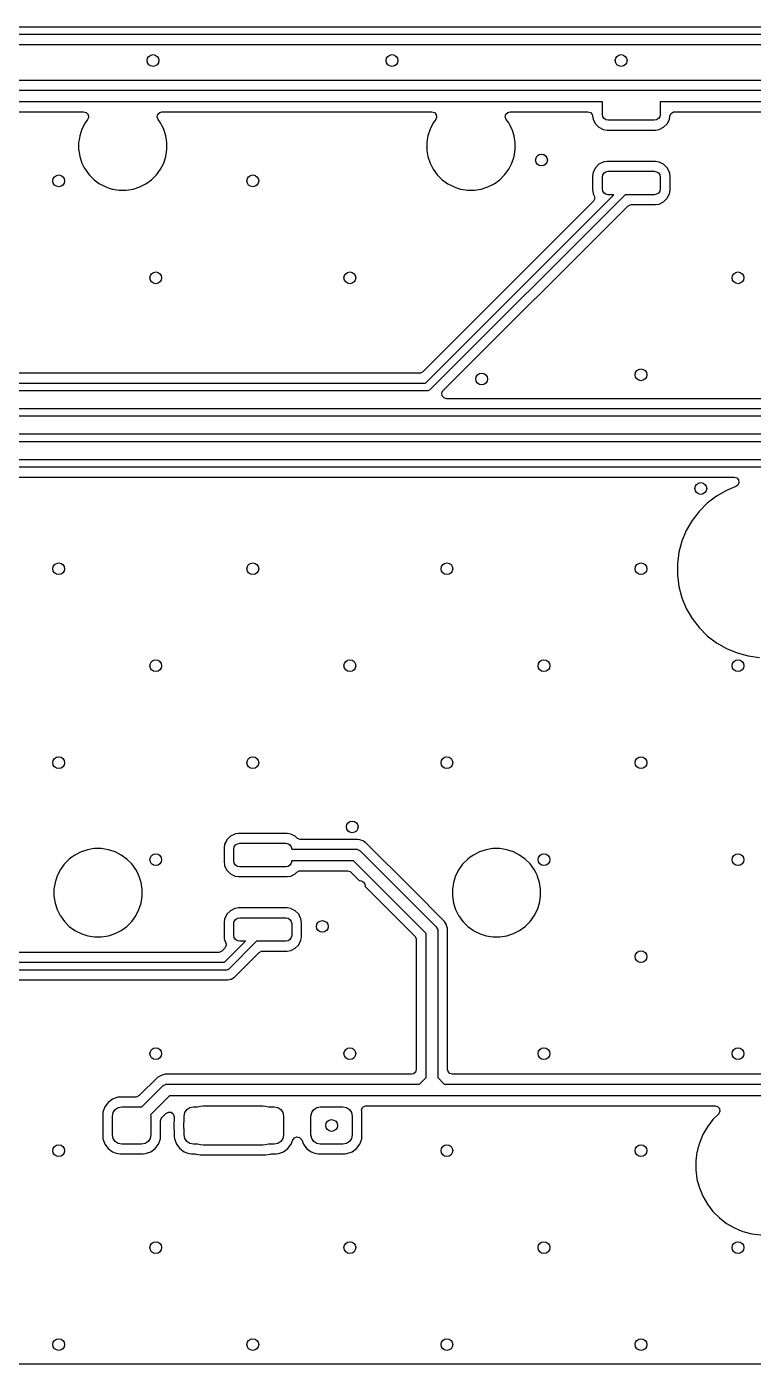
# Model space of a CAD drawing. Extents: x 117 to 217, y -143 to -43.
# Drawn here: x 146.39 to 164.91, y -143 to -108.87 of the extents above; entities that cross this region are included whole.
import ezdxf

# ---------------------------------------------------------------- set-up
doc = ezdxf.new("R2010")
doc.units = 0
doc.layers.add('BLACK', color=7, linetype='CONTINUOUS')

msp = doc.modelspace()

# ---------------------------------------------------------------- linework, layer by layer
at = {"layer": 'BLACK', "linetype": 'CONTINUOUS'}
for p, q in [((141.732, -108.866), (183.346578, -108.866)), ((183.388, -109.066), (141.773422, -109.066)), ((141.928544, -109.3165), (183.434142, -109.3165)), ((180.587227, -110.2355), (143.123227, -110.2355)), ((143.0705, -110.486), (180.5345, -110.486)), ((161.06858, -110.786), (143.48642, -110.786)), ((161.065, -110.804), (161.06858, -110.786)), ((161.065, -111.104), (161.065, -110.804)), ((180.11858, -110.786), (162.53642, -110.786)), ((162.53642, -110.786), (162.54, -110.804)), ((162.54, -110.804), (162.54, -111.104)), ((143.86209, -111.0365), (147.83608, -111.0365)), ((147.83608, -111.0365), (147.903119, -111.056185)), ((147.936398, -111.233386), (147.871936, -111.322109)), ((147.903119, -111.056185), (147.948874, -111.108989)), ((147.958818, -111.178147), (147.936398, -111.233386)), ((147.948874, -111.108989), (147.958818, -111.178147)), ((149.709222, -111.167579), (149.725047, -111.099525)), ((149.732701, -111.233385), (149.709222, -111.167579)), ((149.725047, -111.099525), (149.775153, -111.05083)), ((149.797164, -111.32211), (149.732701, -111.233385)), ((149.775153, -111.05083), (149.83302, -111.0365)), ((149.83302, -111.0365), (156.71608, -111.0365)), ((156.71608, -111.0365), (156.783119, -111.056185)), ((156.816398, -111.233386), (156.751936, -111.322109)), ((156.783119, -111.056185), (156.828874, -111.108989)), ((156.838818, -111.178147), (156.816398, -111.233386)), ((156.828874, -111.108989), (156.838818, -111.178147)), ((158.589222, -111.167579), (158.605047, -111.099525)), ((158.612701, -111.233385), (158.589222, -111.167579)), ((158.605047, -111.099525), (158.655153, -111.05083)), ((158.677164, -111.32211), (158.612701, -111.233385)), ((158.655153, -111.05083), (158.71302, -111.0365)), ((158.71302, -111.0365), (160.692912, -111.0365)), ((160.692912, -111.0365), (160.759951, -111.056185)), ((160.759951, -111.056185), (160.805706, -111.108989)), ((160.805706, -111.108989), (160.815385, -111.141101)), ((160.815385, -111.141101), (160.829354, -111.229304)), ((160.829354, -111.229304), (160.88695, -111.342342)), ((161.076418, -111.161403), (161.065, -111.104)), ((161.108934, -111.210066), (161.076418, -111.161403)), ((161.157597, -111.242582), (161.108934, -111.210066)), ((161.215, -111.254), (161.157597, -111.242582)), ((162.39, -111.254), (161.215, -111.254)), ((162.447403, -111.242582), (162.39, -111.254)), ((162.496066, -111.210066), (162.447403, -111.242582)), ((162.528582, -111.161403), (162.496066, -111.210066)), ((162.54, -111.104), (162.528582, -111.161403)), ((162.71805, -111.342342), (162.775646, -111.229304)), ((162.775646, -111.229302), (162.775647, -111.229301)), ((162.775646, -111.229304), (162.775646, -111.229302)), ((162.775647, -111.2293), (162.789617, -111.141102)), ((162.775647, -111.229301), (162.775647, -111.2293)), ((162.789617, -111.141102), (162.819547, -111.077967)), ((162.819547, -111.077967), (162.878858, -111.041036)), ((162.878858, -111.041036), (162.91209, -111.0365)), ((162.91209, -111.0365), (166.87608, -111.0365)), ((147.791506, -111.47996), (147.736764, -111.648443)), ((147.791507, -111.479957), (147.791506, -111.47996)), ((147.871936, -111.322109), (147.791507, -111.479957)), ((149.830374, -111.387288), (149.797164, -111.32211)), ((149.877592, -111.479957), (149.830374, -111.387288)), ((149.877593, -111.47996), (149.877592, -111.479957)), ((149.881265, -111.491261), (149.877593, -111.47996)), ((149.932336, -111.648445), (149.881265, -111.491261)), ((156.671506, -111.47996), (156.616764, -111.648443)), ((156.671507, -111.479957), (156.671506, -111.47996)), ((156.751936, -111.322109), (156.671507, -111.479957)), ((158.710374, -111.387288), (158.677164, -111.32211)), ((158.757592, -111.479957), (158.710374, -111.387288)), ((158.757593, -111.47996), (158.757592, -111.479957)), ((158.761265, -111.491261), (158.757593, -111.47996)), ((158.812336, -111.648445), (158.761265, -111.491261)), ((160.88695, -111.342342), (160.886952, -111.342344)), ((160.886952, -111.342344), (160.886954, -111.342347)), ((160.886954, -111.342347), (160.976652, -111.432045)), ((160.976652, -111.432045), (160.976654, -111.432046)), ((160.976654, -111.432046), (160.976658, -111.43205)), ((160.976658, -111.43205), (161.089694, -111.489645)), ((161.089694, -111.489645), (161.089698, -111.489647)), ((161.089698, -111.489647), (161.183475, -111.504499)), ((161.183475, -111.504499), (161.183481, -111.5045)), ((161.183481, -111.5045), (162.421518, -111.504499)), ((162.421518, -111.504499), (162.515304, -111.489646)), ((162.515304, -111.489646), (162.628342, -111.43205)), ((162.628342, -111.43205), (162.71805, -111.342342)), ((147.720744, -111.749587), (147.70905, -111.823421)), ((147.70905, -111.823421), (147.70905, -112.000579)), ((147.736764, -111.648443), (147.720744, -111.749587)), ((149.96005, -111.823421), (149.932336, -111.648445)), ((149.96005, -112.000579), (149.96005, -111.823421)), ((156.600744, -111.749587), (156.58905, -111.823421)), ((156.58905, -111.823421), (156.58905, -112.000579)), ((156.616764, -111.648443), (156.600744, -111.749587)), ((158.84005, -111.823421), (158.812336, -111.648445)), ((158.84005, -112.000579), (158.84005, -111.823421)), ((147.70905, -112.000579), (147.712687, -112.023544)), ((147.712687, -112.023544), (147.736764, -112.175556)), ((147.736764, -112.175556), (147.791506, -112.344039)), ((149.877592, -112.344042), (149.932336, -112.175555)), ((149.932336, -112.175555), (149.96005, -112.000579)), ((156.58905, -112.000579), (156.592687, -112.023544)), ((156.592687, -112.023544), (156.616764, -112.175556)), ((156.616764, -112.175556), (156.671506, -112.344039)), ((158.757592, -112.344042), (158.812336, -112.175555)), ((158.812336, -112.175555), (158.84005, -112.000579)), ((147.791506, -112.344039), (147.791507, -112.344042)), ((147.791507, -112.344042), (147.853474, -112.465657)), ((147.853474, -112.465657), (147.871936, -112.50189)), ((147.871936, -112.50189), (147.976067, -112.645214)), ((149.693033, -112.645214), (149.797164, -112.50189)), ((149.797164, -112.50189), (149.877592, -112.344042)), ((156.671506, -112.344039), (156.671507, -112.344042)), ((156.671507, -112.344042), (156.733474, -112.465657)), ((156.733474, -112.465657), (156.751936, -112.50189)), ((156.751936, -112.50189), (156.856067, -112.645214)), ((158.573033, -112.645214), (158.677164, -112.50189)), ((158.677164, -112.50189), (158.757592, -112.344042)), ((160.829352, -112.578698), (160.8145, -112.672475)), ((160.886951, -112.465657), (160.829352, -112.578698)), ((160.886954, -112.465652), (160.886951, -112.465657)), ((160.976652, -112.375954), (160.886954, -112.465652)), ((160.976657, -112.375951), (160.976652, -112.375954)), ((160.976658, -112.37595), (160.976657, -112.375951)), ((161.089696, -112.318354), (160.976658, -112.37595)), ((161.076418, -112.646597), (161.108934, -112.597934)), ((161.102519, -112.316323), (161.089696, -112.318354)), ((161.183482, -112.3035), (161.102519, -112.316323)), ((161.108934, -112.597934), (161.157597, -112.565418)), ((161.157597, -112.565418), (161.215, -112.554)), ((162.421524, -112.3035), (161.183482, -112.3035)), ((161.215, -112.554), (162.39, -112.554)), ((162.39, -112.554), (162.447403, -112.565418)), ((162.515301, -112.318352), (162.421524, -112.3035)), ((162.447403, -112.565418), (162.496066, -112.597934)), ((162.496066, -112.597934), (162.528582, -112.646597)), ((162.551517, -112.336805), (162.515301, -112.318352)), ((162.628342, -112.37595), (162.551517, -112.336805)), ((162.628344, -112.375952), (162.628342, -112.37595)), ((162.628347, -112.375954), (162.628344, -112.375952)), ((162.718045, -112.465652), (162.628347, -112.375954)), ((162.718046, -112.465654), (162.718045, -112.465652)), ((162.71805, -112.465658), (162.718046, -112.465654)), ((162.775646, -112.578696), (162.71805, -112.465658)), ((162.790499, -112.672482), (162.775646, -112.578696)), ((147.976067, -112.645214), (148.101336, -112.770483)), ((148.101336, -112.770483), (148.24466, -112.874614)), ((148.24466, -112.874614), (148.28507, -112.895204)), ((148.28507, -112.895204), (148.402507, -112.955042)), ((148.402507, -112.955042), (148.40251, -112.955043)), ((148.40251, -112.955043), (148.486751, -112.982414)), ((149.098105, -113.009786), (149.266592, -112.955042)), ((149.266592, -112.955042), (149.42444, -112.874614)), ((149.42444, -112.874614), (149.567764, -112.770483)), ((149.567764, -112.770483), (149.693033, -112.645214)), ((156.856067, -112.645214), (156.981336, -112.770483)), ((156.981336, -112.770483), (157.12466, -112.874614)), ((157.12466, -112.874614), (157.16507, -112.895204)), ((157.16507, -112.895204), (157.282507, -112.955042)), ((157.282507, -112.955042), (157.28251, -112.955043)), ((157.28251, -112.955043), (157.366751, -112.982414)), ((157.978105, -113.009786), (158.146592, -112.955042)), ((158.146592, -112.955042), (158.30444, -112.874614)), ((158.30444, -112.874614), (158.447764, -112.770483)), ((158.447764, -112.770483), (158.573033, -112.645214)), ((160.8145, -112.672475), (160.8145, -113.035517)), ((161.065, -112.704), (161.076418, -112.646597)), ((161.065, -113.004), (161.065, -112.704)), ((162.528582, -112.646597), (162.54, -112.704)), ((162.54, -112.704), (162.54, -113.004)), ((162.7905, -113.035519), (162.790499, -112.672482)), ((148.486751, -112.982414), (148.570995, -113.009786)), ((148.570995, -113.009786), (148.745971, -113.0375)), ((148.745971, -113.0375), (148.745972, -113.0375)), ((148.745972, -113.0375), (148.923128, -113.0375)), ((148.923128, -113.0375), (148.923129, -113.0375)), ((148.923129, -113.0375), (149.098105, -113.009786)), ((156.557078, -117.958), (161.361079, -113.154)), ((161.643921, -113.154), (156.669211, -118.128711)), ((157.366751, -112.982414), (157.450995, -113.009786)), ((157.450995, -113.009786), (157.625971, -113.0375)), ((157.625971, -113.0375), (157.625972, -113.0375)), ((157.625972, -113.0375), (157.803128, -113.0375)), ((157.803128, -113.0375), (157.803129, -113.0375)), ((157.803129, -113.0375), (157.978105, -113.009786)), ((160.8145, -113.035517), (160.817932, -113.057185)), ((160.817932, -113.057185), (160.829354, -113.129304)), ((160.829354, -113.129304), (160.856691, -113.182956)), ((160.843311, -113.316364), (160.833887, -113.32693)), ((160.869587, -113.251623), (160.843311, -113.316364)), ((160.856691, -113.182956), (160.869587, -113.251623)), ((161.076418, -113.061403), (161.065, -113.004)), ((161.108934, -113.110066), (161.076418, -113.061403)), ((161.157597, -113.142582), (161.108934, -113.110066)), ((161.215, -113.154), (161.157597, -113.142582)), ((161.361079, -113.154), (161.215, -113.154)), ((162.39, -113.154), (161.643921, -113.154)), ((162.447403, -113.142582), (162.39, -113.154)), ((162.496066, -113.110066), (162.447403, -113.142582)), ((162.528582, -113.061403), (162.496066, -113.110066)), ((162.54, -113.004), (162.528582, -113.061403)), ((162.628342, -113.33205), (162.71805, -113.242342)), ((162.71805, -113.242342), (162.775646, -113.129304)), ((162.775646, -113.129302), (162.775647, -113.129301)), ((162.775646, -113.129304), (162.775646, -113.129302)), ((162.775647, -113.129301), (162.790499, -113.035524)), ((162.790499, -113.035524), (162.7905, -113.035519)), ((160.833887, -113.32693), (156.489637, -117.671181)), ((157.006363, -118.145819), (161.711362, -113.440818)), ((161.711362, -113.440818), (161.772685, -113.407333)), ((161.772685, -113.407333), (161.799043, -113.404499)), ((161.799043, -113.404499), (162.421517, -113.404499)), ((162.421517, -113.404499), (162.421518, -113.404499)), ((162.421518, -113.404499), (162.515304, -113.389646)), ((162.515304, -113.389646), (162.628342, -113.33205)), ((156.401956, -117.7075), (138.694044, -117.7075)), ((156.428314, -117.704666), (156.401956, -117.7075)), ((156.489637, -117.671181), (156.428314, -117.704666)), ((131.648, -117.958), (156.557078, -117.958)), ((156.5985, -118.158), (131.648, -118.158)), ((156.618009, -118.156079), (156.5985, -118.158)), ((156.654057, -118.141147), (156.618009, -118.156079)), ((156.669211, -118.128711), (156.654057, -118.141147)), ((156.971306, -118.215853), (157.000331, -118.152297)), ((156.98125, -118.285011), (156.971306, -118.215853)), ((157.027005, -118.337815), (156.98125, -118.285011)), ((157.000331, -118.152297), (157.006363, -118.145819)), ((157.094044, -118.3575), (157.027005, -118.337815)), ((174.801956, -118.3575), (157.094044, -118.3575)), ((131.648, -118.608), (174.957078, -118.608)), ((174.9985, -118.808), (131.648, -118.808)), ((131.648, -119.258), (197.0085, -119.258)), ((196.967078, -119.458), (131.648, -119.458)), ((131.648, -119.908), (170.046, -119.908)), ((170.004578, -120.108), (131.648, -120.108)), ((142.143282, -120.3585), (164.425718, -120.3585)), ((164.425718, -120.3585), (164.492757, -120.378185)), ((164.492757, -120.378185), (164.538512, -120.430989)), ((164.538512, -120.430989), (164.548456, -120.500147)), ((164.227689, -120.698742), (163.97291, -120.84584)), ((164.227705, -120.698734), (164.227689, -120.698742)), ((164.47317, -120.597061), (164.227705, -120.698734)), ((164.519431, -120.563703), (164.47317, -120.597061)), ((164.548456, -120.500147), (164.519431, -120.563703)), ((163.739483, -121.024954), (163.531454, -121.232983)), ((163.73949, -121.024948), (163.739483, -121.024954)), ((163.972894, -120.845851), (163.73949, -121.024948)), ((163.97291, -120.84584), (163.972894, -120.845851)), ((163.35234, -121.46641), (163.205242, -121.721189)), ((163.352351, -121.466394), (163.35234, -121.46641)), ((163.531448, -121.23299), (163.352351, -121.466394)), ((163.531454, -121.232983), (163.531448, -121.23299)), ((163.205234, -121.721205), (163.092652, -121.993005)), ((163.205242, -121.721189), (163.205234, -121.721205)), ((163.092652, -121.993005), (163.016501, -122.277203)), ((163.016501, -122.277203), (162.978101, -122.568883)), ((162.978101, -122.568883), (162.9781, -122.5689)), ((162.9781, -122.5689), (162.9781, -122.863099)), ((162.9781, -122.863099), (162.978101, -122.863116)), ((162.978101, -122.863116), (163.016501, -123.154796)), ((163.016501, -123.154796), (163.092652, -123.438994)), ((163.092652, -123.438994), (163.205234, -123.710794)), ((163.205234, -123.710794), (163.205242, -123.71081)), ((163.205242, -123.71081), (163.35234, -123.965589)), ((163.35234, -123.965589), (163.352351, -123.965605)), ((163.352351, -123.965605), (163.531448, -124.199009)), ((163.531448, -124.199009), (163.531454, -124.199016)), ((163.531454, -124.199016), (163.739483, -124.407045)), ((163.739483, -124.407045), (163.739489, -124.40705)), ((163.739489, -124.40705), (163.972903, -124.586155)), ((163.972903, -124.586155), (163.97291, -124.586159)), ((163.97291, -124.586159), (164.227689, -124.733257)), ((164.227689, -124.733257), (164.227705, -124.733265)), ((164.227705, -124.733265), (164.499505, -124.845847)), ((164.499505, -124.845847), (164.499507, -124.845847)), ((164.499507, -124.845847), (164.499513, -124.84585)), ((164.499513, -124.84585), (164.7837, -124.921998)), ((164.7837, -124.921998), (165.075394, -124.9604)), ((151.476937, -129.639235), (151.431352, -129.728698)), ((151.48895, -129.615658), (151.476937, -129.639235)), ((151.488951, -129.615657), (151.48895, -129.615658)), ((151.488954, -129.615652), (151.488951, -129.615657)), ((151.578652, -129.525954), (151.488954, -129.615652)), ((151.578657, -129.525951), (151.578652, -129.525954)), ((151.578658, -129.52595), (151.578657, -129.525951)), ((151.691696, -129.468354), (151.578658, -129.52595)), ((151.704519, -129.466323), (151.691696, -129.468354)), ((151.785482, -129.4535), (151.704519, -129.466323)), ((151.759597, -129.715418), (151.817, -129.704)), ((153.023524, -129.4535), (151.785482, -129.4535)), ((151.817, -129.704), (152.992, -129.704)), ((152.992, -129.704), (153.049403, -129.715418)), ((153.117301, -129.468352), (153.023524, -129.4535)), ((153.153517, -129.486805), (153.117301, -129.468352)), ((153.230342, -129.52595), (153.153517, -129.486805)), ((153.230344, -129.525952), (153.230342, -129.52595)), ((153.230346, -129.525953), (153.230344, -129.525952)), ((153.271572, -129.56718), (153.230346, -129.525953)), ((153.292215, -129.583815), (153.271572, -129.56718)), ((153.359254, -129.6035), (153.292215, -129.583815)), ((154.832404, -129.6035), (153.359254, -129.6035)), ((154.832405, -129.6035), (154.832404, -129.6035)), ((154.877758, -129.615652), (154.832405, -129.6035)), ((154.934267, -129.630793), (154.877758, -129.615652)), ((154.953012, -129.641616), (154.934267, -129.630793)), ((155.025591, -129.68352), (154.953012, -129.641616)), ((156.219492, -130.877421), (155.025591, -129.68352)), ((147.614609, -130.003386), (147.532838, -130.062796)), ((147.772457, -129.922957), (147.614609, -130.003386)), ((147.77246, -129.922956), (147.772457, -129.922957)), ((147.940943, -129.868214), (147.77246, -129.922956)), ((148.057595, -129.849738), (147.940943, -129.868214)), ((148.115921, -129.8405), (148.057595, -129.849738)), ((148.293079, -129.8405), (148.115921, -129.8405)), ((148.380567, -129.854357), (148.293079, -129.8405)), ((148.468056, -129.868214), (148.380567, -129.854357)), ((148.636539, -129.922956), (148.468056, -129.868214)), ((148.636542, -129.922957), (148.636539, -129.922956)), ((148.79439, -130.003386), (148.636542, -129.922957)), ((148.937714, -130.107517), (148.79439, -130.003386)), ((151.431352, -129.728698), (151.4165, -129.822475)), ((151.4165, -129.822475), (151.4165, -130.185517)), ((151.667, -129.854), (151.678418, -129.796597)), ((151.667, -130.154), (151.667, -129.854)), ((151.678418, -129.796597), (151.710934, -129.747934)), ((151.710934, -129.747934), (151.759597, -129.715418)), ((153.049403, -129.715418), (153.098066, -129.747934)), ((153.098066, -129.747934), (153.130582, -129.796597)), ((153.130582, -129.796597), (153.142, -129.854)), ((153.142, -129.854), (154.779678, -129.854)), ((154.779678, -129.854), (154.808942, -129.856882)), ((154.808942, -129.856882), (154.817331, -129.860357)), ((154.817331, -129.860357), (154.863013, -129.879279)), ((154.863013, -129.879279), (154.885744, -129.897934)), ((154.885744, -129.897934), (156.824066, -131.836256)), ((157.774609, -130.003386), (157.692838, -130.062796)), ((157.932457, -129.922957), (157.774609, -130.003386)), ((157.93246, -129.922956), (157.932457, -129.922957)), ((158.100943, -129.868214), (157.93246, -129.922956)), ((158.217595, -129.849738), (158.100943, -129.868214)), ((158.275921, -129.8405), (158.217595, -129.849738)), ((158.453079, -129.8405), (158.275921, -129.8405)), ((158.540567, -129.854357), (158.453079, -129.8405)), ((158.628056, -129.868214), (158.540567, -129.854357)), ((158.796539, -129.922956), (158.628056, -129.868214)), ((158.796542, -129.922957), (158.796539, -129.922956)), ((158.95439, -130.003386), (158.796542, -129.922957)), ((159.097714, -130.107517), (158.95439, -130.003386)), ((147.241886, -130.376109), (147.161457, -130.533957)), ((147.341658, -130.238786), (147.241886, -130.376109)), ((147.346017, -130.232786), (147.341658, -130.238786)), ((147.346019, -130.232784), (147.346017, -130.232786)), ((147.471283, -130.107519), (147.346019, -130.232783)), ((147.346019, -130.232783), (147.346019, -130.232784)), ((147.471284, -130.107519), (147.471283, -130.107519)), ((147.471286, -130.107517), (147.471284, -130.107519)), ((147.532838, -130.062796), (147.471286, -130.107517)), ((149.062983, -130.232786), (148.937714, -130.107517)), ((149.167114, -130.37611), (149.062983, -130.232786)), ((149.206561, -130.453529), (149.167114, -130.37611)), ((151.4165, -130.185517), (151.424937, -130.238784)), ((151.424937, -130.238784), (151.431354, -130.279304)), ((151.431354, -130.279304), (151.48895, -130.392342)), ((151.678418, -130.211403), (151.667, -130.154)), ((151.710934, -130.260066), (151.678418, -130.211403)), ((151.759597, -130.292582), (151.710934, -130.260066)), ((151.817, -130.304), (151.759597, -130.292582)), ((152.992, -130.304), (151.817, -130.304)), ((153.049403, -130.292582), (152.992, -130.304)), ((153.098066, -130.260066), (153.049403, -130.292582)), ((153.130582, -130.211403), (153.098066, -130.260066)), ((153.142, -130.154), (153.130582, -130.211403)), ((154.717546, -130.154), (153.142, -130.154)), ((156.568, -132.004454), (154.717546, -130.154)), ((157.401886, -130.376109), (157.321457, -130.533957)), ((157.501658, -130.238786), (157.401886, -130.376109)), ((157.506017, -130.232786), (157.501658, -130.238786)), ((157.506019, -130.232784), (157.506017, -130.232786)), ((157.631283, -130.107519), (157.506019, -130.232783)), ((157.506019, -130.232783), (157.506019, -130.232784)), ((157.631284, -130.107519), (157.631283, -130.107519)), ((157.631286, -130.107517), (157.631284, -130.107519)), ((157.692838, -130.062796), (157.631286, -130.107517)), ((159.222983, -130.232786), (159.097714, -130.107517)), ((159.327114, -130.37611), (159.222983, -130.232786)), ((159.366561, -130.453529), (159.327114, -130.37611)), ((147.106714, -130.702443), (147.079, -130.877421)), ((147.161456, -130.53396), (147.106714, -130.702443)), ((147.161457, -130.533957), (147.161456, -130.53396)), ((149.247542, -130.533957), (149.206561, -130.453529)), ((149.247543, -130.53396), (149.247542, -130.533957)), ((149.254249, -130.5546), (149.247543, -130.53396)), ((149.302286, -130.702445), (149.254249, -130.5546)), ((149.33, -130.877421), (149.302286, -130.702445)), ((151.48895, -130.392342), (151.488952, -130.392344)), ((151.488952, -130.392344), (151.488954, -130.392347)), ((151.488954, -130.392347), (151.578652, -130.482045)), ((151.578652, -130.482045), (151.578654, -130.482046)), ((151.578654, -130.482046), (151.578658, -130.48205)), ((151.578658, -130.48205), (151.680531, -130.533957)), ((151.680531, -130.533957), (151.691698, -130.539647)), ((151.691698, -130.539647), (151.785475, -130.554499)), ((151.785475, -130.554499), (151.785481, -130.5545)), ((151.785481, -130.5545), (153.023518, -130.554499)), ((153.023518, -130.554499), (153.117304, -130.539646)), ((153.117304, -130.539646), (153.230342, -130.48205)), ((153.230342, -130.48205), (153.271572, -130.44082)), ((153.271572, -130.44082), (153.332895, -130.407334)), ((153.332895, -130.407334), (153.359254, -130.4045)), ((153.359254, -130.4045), (154.562423, -130.4045)), ((154.562423, -130.4045), (154.629462, -130.424185)), ((154.629462, -130.424185), (154.650104, -130.440819)), ((154.650104, -130.440819), (154.863285, -130.654)), ((154.863285, -130.654), (154.867, -130.654)), ((154.867, -130.654), (154.924403, -130.665418)), ((154.924403, -130.665418), (154.973066, -130.697934)), ((154.973066, -130.697934), (155.005582, -130.746597)), ((157.266714, -130.702443), (157.239, -130.877421)), ((157.321456, -130.53396), (157.266714, -130.702443)), ((157.321457, -130.533957), (157.321456, -130.53396)), ((159.407542, -130.533957), (159.366561, -130.453529)), ((159.407543, -130.53396), (159.407542, -130.533957)), ((159.414249, -130.5546), (159.407543, -130.53396)), ((159.462286, -130.702445), (159.414249, -130.5546)), ((159.49, -130.877421), (159.462286, -130.702445)), ((147.079, -130.877421), (147.079, -131.054578)), ((147.079, -131.054578), (147.106714, -131.229556)), ((149.302286, -131.229555), (149.33, -131.054579)), ((149.33, -131.054579), (149.33, -130.877421)), ((155.005582, -130.746597), (155.017, -130.804)), ((155.017, -130.804), (155.017, -130.807715)), ((155.017, -130.807715), (156.281181, -132.071896)), ((157.03848, -131.696409), (156.219492, -130.877421)), ((157.239, -130.877421), (157.239, -131.054578)), ((157.239, -131.054578), (157.266714, -131.229556)), ((159.462286, -131.229555), (159.49, -131.054579)), ((159.49, -131.054579), (159.49, -130.877421)), ((147.106714, -131.229556), (147.161456, -131.398039)), ((147.161456, -131.398039), (147.161457, -131.398042)), ((147.161457, -131.398042), (147.239028, -131.55028)), ((149.167114, -131.55589), (149.247542, -131.398042)), ((149.247542, -131.398042), (149.302286, -131.229555)), ((151.691696, -131.368354), (151.578658, -131.42595)), ((151.704519, -131.366323), (151.691696, -131.368354)), ((151.785482, -131.3535), (151.704519, -131.366323)), ((153.023524, -131.3535), (151.785482, -131.3535)), ((153.117301, -131.368352), (153.023524, -131.3535)), ((153.130907, -131.375285), (153.117301, -131.368352)), ((153.230342, -131.42595), (153.130907, -131.375285)), ((157.266714, -131.229556), (157.321456, -131.398039)), ((157.321456, -131.398039), (157.321457, -131.398042)), ((157.321457, -131.398042), (157.399028, -131.55028)), ((159.327114, -131.55589), (159.407542, -131.398042)), ((159.407542, -131.398042), (159.462286, -131.229555)), ((147.239028, -131.55028), (147.241886, -131.55589)), ((147.241886, -131.55589), (147.346017, -131.699214)), ((147.346017, -131.699214), (147.471286, -131.824483)), ((148.937714, -131.824483), (149.062983, -131.699214)), ((149.062983, -131.699214), (149.167114, -131.55589)), ((151.431352, -131.628698), (151.4165, -131.722475)), ((151.4165, -131.722475), (151.4165, -132.085517)), ((151.485949, -131.521548), (151.431352, -131.628698)), ((151.48895, -131.515658), (151.485949, -131.521548)), ((151.488951, -131.515657), (151.48895, -131.515658)), ((151.488954, -131.515652), (151.488951, -131.515657)), ((151.578652, -131.425954), (151.488954, -131.515652)), ((151.578657, -131.425951), (151.578652, -131.425954)), ((151.578658, -131.42595), (151.578657, -131.425951)), ((151.667, -131.754), (151.678418, -131.696597)), ((151.667, -132.054), (151.667, -131.754)), ((151.678418, -131.696597), (151.710934, -131.647934)), ((151.710934, -131.647934), (151.759597, -131.615418)), ((151.759597, -131.615418), (151.817, -131.604)), ((151.817, -131.604), (152.992, -131.604)), ((152.992, -131.604), (153.049403, -131.615418)), ((153.049403, -131.615418), (153.098066, -131.647934)), ((153.098066, -131.647934), (153.130582, -131.696597)), ((153.130582, -131.696597), (153.142, -131.754)), ((153.142, -131.754), (153.142, -132.054)), ((153.230344, -131.425952), (153.230342, -131.42595)), ((153.230347, -131.425954), (153.230344, -131.425952)), ((153.320045, -131.515652), (153.230347, -131.425954)), ((153.320046, -131.515654), (153.320045, -131.515652)), ((153.32005, -131.515658), (153.320046, -131.515654)), ((153.377646, -131.628696), (153.32005, -131.515658)), ((153.392499, -131.722482), (153.377646, -131.628696)), ((153.3925, -132.085519), (153.392499, -131.722482)), ((157.091207, -131.787734), (157.03848, -131.696409)), ((157.399028, -131.55028), (157.401886, -131.55589)), ((157.401886, -131.55589), (157.506017, -131.699214)), ((157.506017, -131.699214), (157.631286, -131.824483)), ((159.097714, -131.824483), (159.222983, -131.699214)), ((159.222983, -131.699214), (159.327114, -131.55589)), ((147.471286, -131.824483), (147.61461, -131.928614)), ((147.61461, -131.928614), (147.626384, -131.934613)), ((147.626384, -131.934613), (147.772457, -132.009042)), ((147.772457, -132.009042), (147.77246, -132.009043)), ((147.77246, -132.009043), (147.790924, -132.015042)), ((147.790924, -132.015042), (147.940945, -132.063786)), ((147.940945, -132.063786), (148.115921, -132.0915)), ((148.115921, -132.0915), (148.115922, -132.0915)), ((148.115922, -132.0915), (148.293078, -132.0915)), ((148.293078, -132.0915), (148.293079, -132.0915)), ((148.293079, -132.0915), (148.468055, -132.063786)), ((148.468055, -132.063786), (148.636542, -132.009042)), ((148.636542, -132.009042), (148.79439, -131.928614)), ((148.79439, -131.928614), (148.937714, -131.824483)), ((151.4165, -132.085517), (151.424055, -132.133219)), ((151.678418, -132.111403), (151.667, -132.054)), ((153.142, -132.054), (153.130582, -132.111403)), ((153.388905, -132.108215), (153.3925, -132.085519)), ((156.281181, -132.071896), (156.314666, -132.133219)), ((156.568, -135.636), (156.568, -132.004454)), ((156.824066, -131.836256), (156.842721, -131.858986)), ((156.842721, -131.858986), (156.853285, -131.884491)), ((156.853285, -131.884491), (156.865118, -131.913058)), ((156.865118, -131.913058), (156.868, -131.942322)), ((156.868, -131.942322), (156.868, -135.636)), ((157.102661, -131.830483), (157.091207, -131.787734)), ((157.113622, -131.871392), (157.102661, -131.830483)), ((157.118499, -131.889593), (157.113622, -131.871392)), ((157.1185, -131.889597), (157.118499, -131.889593)), ((157.1185, -135.4765), (157.1185, -131.889597)), ((157.631286, -131.824483), (157.77461, -131.928614)), ((157.77461, -131.928614), (157.786384, -131.934613)), ((157.786384, -131.934613), (157.932457, -132.009042)), ((157.932457, -132.009042), (157.93246, -132.009043)), ((157.93246, -132.009043), (157.950924, -132.015042)), ((157.950924, -132.015042), (158.100945, -132.063786)), ((158.100945, -132.063786), (158.275921, -132.0915)), ((158.275921, -132.0915), (158.275922, -132.0915)), ((158.275922, -132.0915), (158.453078, -132.0915)), ((158.453078, -132.0915), (158.453079, -132.0915)), ((158.453079, -132.0915), (158.628055, -132.063786)), ((158.628055, -132.063786), (158.796542, -132.009042)), ((158.796542, -132.009042), (158.95439, -131.928614)), ((158.95439, -131.928614), (159.097714, -131.824483)), ((151.435888, -132.37693), (151.357635, -132.455182)), ((151.424055, -132.133219), (151.431354, -132.179304)), ((151.425078, -132.742), (151.963079, -132.204)), ((151.431354, -132.179304), (151.458691, -132.232956)), ((151.445311, -132.366364), (151.435888, -132.37693)), ((151.447103, -132.361947), (151.445311, -132.366364)), ((151.457039, -132.348675), (151.447103, -132.361947)), ((151.462292, -132.324523), (151.457039, -132.348675)), ((151.458691, -132.232956), (151.463252, -132.257245)), ((151.471587, -132.301623), (151.462292, -132.324523)), ((151.463252, -132.257245), (151.47189, -132.280402)), ((151.47189, -132.280402), (151.469588, -132.290981)), ((151.469588, -132.290981), (151.471587, -132.301623)), ((152.245921, -132.204), (151.537211, -132.912711)), ((151.710934, -132.160066), (151.678418, -132.111403)), ((151.759597, -132.192582), (151.710934, -132.160066)), ((151.817, -132.204), (151.759597, -132.192582)), ((151.963079, -132.204), (151.817, -132.204)), ((152.992, -132.204), (152.245921, -132.204)), ((153.049403, -132.192582), (152.992, -132.204)), ((153.098066, -132.160066), (153.049403, -132.192582)), ((153.130582, -132.111403), (153.098066, -132.160066)), ((153.117304, -132.439646), (153.230342, -132.38205)), ((153.230342, -132.38205), (153.32005, -132.292342)), ((153.32005, -132.292342), (153.377646, -132.179304)), ((153.377646, -132.179302), (153.377647, -132.179301)), ((153.377646, -132.179304), (153.377646, -132.179302)), ((153.377647, -132.179301), (153.388905, -132.108215)), ((156.314666, -132.133219), (156.3175, -132.159577)), ((156.3175, -132.159577), (156.3175, -135.4765)), ((139.741422, -132.742), (151.425078, -132.742)), ((151.269956, -132.4915), (139.896544, -132.4915)), ((151.296315, -132.488666), (151.269956, -132.4915)), ((151.357635, -132.455182), (151.296315, -132.488666)), ((151.681712, -133.12247), (152.313362, -132.490817)), ((152.313362, -132.490817), (152.374685, -132.457333)), ((152.374685, -132.457333), (152.401043, -132.454499)), ((152.401043, -132.454499), (153.023517, -132.454499)), ((153.023517, -132.454499), (153.023518, -132.454499)), ((153.023518, -132.454499), (153.117304, -132.439646)), ((151.4665, -132.942), (139.7, -132.942)), ((151.486009, -132.940079), (151.4665, -132.942)), ((151.522057, -132.925147), (151.486009, -132.940079)), ((151.537211, -132.912711), (151.522057, -132.925147)), ((139.653858, -133.1925), (151.512642, -133.1925)), ((151.512642, -133.1925), (151.512644, -133.1925)), ((151.512644, -133.1925), (151.601788, -133.168614)), ((151.601788, -133.168614), (151.681712, -133.12247)), ((156.3175, -135.4765), (156.297815, -135.543539)), ((157.129706, -135.528011), (157.1185, -135.4765)), ((149.719584, -135.680522), (149.255926, -136.144181)), ((149.719587, -135.68052), (149.719584, -135.680522)), ((149.81091, -135.627793), (149.719587, -135.68052)), ((149.912773, -135.6005), (149.81091, -135.627793)), ((156.1935, -135.6005), (149.912773, -135.6005)), ((149.936236, -135.853882), (149.9655, -135.851)), ((149.9655, -135.851), (156.401868, -135.851)), ((156.245011, -135.589294), (156.1935, -135.6005)), ((156.297815, -135.543539), (156.245011, -135.589294)), ((156.401868, -135.851), (156.568, -135.684868)), ((156.568, -135.684868), (156.568, -135.636)), ((156.868, -135.636), (156.868, -135.684868)), ((156.868, -135.684868), (157.034132, -135.851)), ((157.034132, -135.851), (184.992868, -135.851)), ((157.175461, -135.580815), (157.129706, -135.528011)), ((157.2425, -135.6005), (157.175461, -135.580815)), ((184.837745, -135.6005), (157.2425, -135.6005)), ((148.7057, -136.186748), (148.574219, -136.235789)), ((148.763809, -136.1805), (148.7057, -136.186748)), ((149.168245, -136.1805), (148.763809, -136.1805)), ((149.194603, -136.177666), (149.168245, -136.1805)), ((149.255926, -136.144181), (149.194603, -136.177666)), ((149.321233, -136.433134), (149.859434, -135.894934)), ((150.027632, -136.151), (149.541717, -136.636914)), ((149.859434, -135.894934), (149.882164, -135.876279)), ((149.882164, -135.876279), (149.920399, -135.860442)), ((149.920399, -135.860442), (149.936236, -135.853882)), ((156.464, -136.151), (150.027632, -136.151)), ((156.718, -136.151), (156.464, -136.151)), ((156.972, -136.151), (156.718, -136.151)), ((185.055, -136.151), (156.972, -136.151)), ((148.377789, -136.432219), (148.328748, -136.5637)), ((148.461884, -136.319884), (148.377789, -136.432219)), ((148.574219, -136.235789), (148.461884, -136.319884)), ((148.591079, -136.577613), (148.642562, -136.500562)), ((148.642562, -136.500562), (148.719613, -136.449079)), ((148.719613, -136.449079), (148.8105, -136.431)), ((148.8105, -136.431), (149.3105, -136.431)), ((149.3105, -136.431), (149.321233, -136.433134)), ((150.416079, -136.577613), (150.467562, -136.500562)), ((150.467562, -136.500562), (150.544613, -136.449079)), ((150.544613, -136.449079), (150.6355, -136.431)), ((150.6355, -136.431), (150.7429, -136.431)), ((150.7429, -136.431), (150.820237, -136.410278)), ((150.820237, -136.410278), (150.8855, -136.406)), ((150.8855, -136.406), (152.4095, -136.406)), ((152.4095, -136.406), (152.474763, -136.410278)), ((152.474763, -136.410278), (152.5521, -136.431)), ((152.5521, -136.431), (152.697, -136.431)), ((152.697, -136.431), (152.787887, -136.449079)), ((152.787887, -136.449079), (152.864938, -136.500562)), ((152.864938, -136.500562), (152.916421, -136.577613)), ((153.652579, -136.577613), (153.704062, -136.500562)), ((153.704062, -136.500562), (153.781113, -136.449079)), ((153.781113, -136.449079), (153.872, -136.431)), ((153.872, -136.431), (154.447, -136.431)), ((154.447, -136.431), (154.537887, -136.449079)), ((154.537887, -136.449079), (154.614938, -136.500562)), ((154.614938, -136.500562), (154.666421, -136.577613)), ((154.925685, -136.499126), (154.959178, -136.437807)), ((154.929709, -136.555495), (154.925685, -136.499126)), ((154.959178, -136.437807), (155.020506, -136.40433)), ((155.020506, -136.40433), (155.046848, -136.4015)), ((155.046848, -136.4015), (156.411273, -136.4015)), ((156.411273, -136.4015), (156.516727, -136.4015)), ((156.516727, -136.4015), (156.665273, -136.4015)), ((156.665273, -136.4015), (156.919273, -136.4015)), ((156.919273, -136.4015), (163.938116, -136.4015)), ((163.938116, -136.4015), (164.005155, -136.421185)), ((164.005155, -136.421185), (164.05091, -136.473989)), ((164.05091, -136.473989), (164.060854, -136.543147)), ((148.328748, -136.5637), (148.3225, -136.621809)), ((148.3225, -136.621809), (148.3225, -137.19019)), ((148.573, -136.6685), (148.591079, -136.577613)), ((148.573, -137.1435), (148.573, -136.6685)), ((149.541717, -136.636914), (149.548, -136.6685)), ((149.548, -136.6685), (149.548, -137.1435)), ((149.7985, -136.785755), (149.806088, -136.75991)), ((149.7985, -137.190173), (149.7985, -136.785755)), ((149.806088, -136.75991), (149.810148, -136.733287)), ((149.810148, -136.733287), (149.816618, -136.724052)), ((149.816618, -136.724052), (149.818185, -136.718716)), ((149.818185, -136.718716), (149.823712, -136.713926)), ((149.823712, -136.713926), (149.834819, -136.698074)), ((149.834819, -136.698074), (149.935819, -136.597074)), ((149.935819, -136.597074), (149.997142, -136.563589)), ((149.997142, -136.563589), (150.066834, -136.568573)), ((150.066834, -136.568573), (150.122767, -136.610445)), ((150.122767, -136.610445), (150.147184, -136.675909)), ((150.145117, -136.781221), (150.135, -136.832079)), ((150.135, -136.832079), (150.135, -136.979919)), ((150.1475, -136.757029), (150.145117, -136.781221)), ((150.147184, -136.675909), (150.1475, -136.684755)), ((150.1475, -136.684755), (150.1475, -136.757029)), ((150.389778, -136.840737), (150.398, -136.810051)), ((150.389778, -136.971263), (150.389778, -136.840737)), ((150.398, -136.6685), (150.416079, -136.577613)), ((150.398, -136.810051), (150.398, -136.6685)), ((152.916421, -136.577613), (152.9345, -136.6685)), ((152.9345, -136.6685), (152.9345, -137.1435)), ((153.6345, -136.6685), (153.652579, -136.577613)), ((153.6345, -137.1435), (153.6345, -136.6685)), ((154.666421, -136.577613), (154.6845, -136.6685)), ((154.6845, -136.6685), (154.6845, -137.1435)), ((154.926966, -136.556144), (154.929709, -136.555495)), ((154.928749, -136.563697), (154.926966, -136.556144)), ((154.928751, -136.563701), (154.928749, -136.563697)), ((154.93147, -136.588996), (154.928751, -136.563701)), ((154.934999, -136.621809), (154.93147, -136.588996)), ((154.935, -136.621826), (154.934999, -136.621809)), ((154.935, -137.190173), (154.935, -136.621826)), ((163.885496, -136.753482), (163.743898, -136.938017)), ((163.885502, -136.753475), (163.885496, -136.753482)), ((164.025797, -136.613181), (163.885502, -136.753475)), ((164.031829, -136.606703), (164.025797, -136.613181)), ((164.060854, -136.543147), (164.031829, -136.606703)), ((148.3225, -137.19019), (148.328748, -137.248299)), ((148.591079, -137.234387), (148.573, -137.1435)), ((149.548, -137.1435), (149.529921, -137.234387)), ((149.792251, -137.248299), (149.798499, -137.19019)), ((149.798499, -137.19019), (149.7985, -137.190173)), ((150.135, -136.979919), (150.145117, -137.030777)), ((150.145117, -137.030777), (150.1475, -137.05497)), ((150.1475, -137.05497), (150.1475, -137.19019)), ((150.1475, -137.19019), (150.153748, -137.248299)), ((150.398, -137.001948), (150.389778, -136.971263)), ((150.398, -137.1435), (150.398, -137.001948)), ((150.416079, -137.234387), (150.398, -137.1435)), ((152.9345, -137.1435), (152.916421, -137.234387)), ((153.21019, -137.220337), (153.275654, -137.19592)), ((153.275654, -137.19592), (153.343927, -137.210772)), ((153.343927, -137.210772), (153.393332, -137.260177)), ((153.652579, -137.234387), (153.6345, -137.1435)), ((154.6845, -137.1435), (154.666421, -137.234387)), ((154.928751, -137.248299), (154.934999, -137.19019)), ((154.934999, -137.19019), (154.935, -137.190173)), ((163.627583, -137.139478), (163.538568, -137.354379)), ((163.627588, -137.139467), (163.627583, -137.139478)), ((163.743887, -136.938033), (163.627588, -137.139467)), ((163.743898, -136.938017), (163.743887, -136.938033)), ((148.328748, -137.248299), (148.367854, -137.353144)), ((148.367854, -137.353144), (148.377788, -137.379778)), ((148.377788, -137.379778), (148.461884, -137.492116)), ((148.461884, -137.492116), (148.574222, -137.576212)), ((148.642562, -137.311438), (148.591079, -137.234387)), ((148.719613, -137.362921), (148.642562, -137.311438)), ((148.8105, -137.381), (148.719613, -137.362921)), ((149.3105, -137.381), (148.8105, -137.381)), ((149.401387, -137.362921), (149.3105, -137.381)), ((149.478438, -137.311438), (149.401387, -137.362921)), ((149.529921, -137.234387), (149.478438, -137.311438)), ((149.546778, -137.576212), (149.659116, -137.492116)), ((149.659116, -137.492116), (149.743212, -137.379778)), ((149.743212, -137.379778), (149.792251, -137.248299)), ((150.153748, -137.248299), (150.192854, -137.353144)), ((150.192854, -137.353144), (150.202788, -137.379778)), ((150.202788, -137.379778), (150.286884, -137.492116)), ((150.286884, -137.492116), (150.399222, -137.576212)), ((150.467562, -137.311438), (150.416079, -137.234387)), ((150.544613, -137.362921), (150.467562, -137.311438)), ((150.6355, -137.381), (150.544613, -137.362921)), ((150.7429, -137.381), (150.6355, -137.381)), ((150.820237, -137.401722), (150.7429, -137.381)), ((150.8855, -137.406), (150.820237, -137.401722)), ((152.4095, -137.406), (150.8855, -137.406)), ((152.474763, -137.401722), (152.4095, -137.406)), ((152.5521, -137.381), (152.474763, -137.401722)), ((152.697, -137.381), (152.5521, -137.381)), ((152.787887, -137.362921), (152.697, -137.381)), ((152.864938, -137.311438), (152.787887, -137.362921)), ((152.916421, -137.234387), (152.864938, -137.311438)), ((152.933278, -137.576212), (153.045616, -137.492116)), ((153.045616, -137.492116), (153.129712, -137.379778)), ((153.129712, -137.379778), (153.168318, -137.276268)), ((153.168318, -137.276268), (153.21019, -137.220337)), ((153.393332, -137.260177), (153.400679, -137.276265)), ((153.400679, -137.276265), (153.439288, -137.379778)), ((153.439288, -137.379778), (153.523384, -137.492116)), ((153.523384, -137.492116), (153.635722, -137.576212)), ((153.704062, -137.311438), (153.652579, -137.234387)), ((153.781113, -137.362921), (153.704062, -137.311438)), ((153.872, -137.381), (153.781113, -137.362921)), ((154.447, -137.381), (153.872, -137.381)), ((154.537887, -137.362921), (154.447, -137.381)), ((154.614938, -137.311438), (154.537887, -137.362921)), ((154.666421, -137.234387), (154.614938, -137.311438)), ((154.683278, -137.576212), (154.795616, -137.492116)), ((154.795616, -137.492116), (154.879712, -137.379778)), ((154.879712, -137.379778), (154.928751, -137.248299)), ((163.501662, -137.492116), (163.47913, -137.57621)), ((163.538568, -137.354379), (163.501662, -137.492116)), ((148.574222, -137.576212), (148.666594, -137.610665)), ((148.666594, -137.610665), (148.7057, -137.625251)), ((148.7057, -137.625251), (148.763809, -137.631499)), ((148.763809, -137.631499), (148.763826, -137.6315)), ((148.763826, -137.6315), (149.357174, -137.6315)), ((149.357174, -137.6315), (149.35719, -137.631499)), ((149.35719, -137.631499), (149.415299, -137.625251)), ((149.415299, -137.625251), (149.546778, -137.576212)), ((150.399222, -137.576212), (150.491594, -137.610665)), ((150.491594, -137.610665), (150.5307, -137.625251)), ((150.5307, -137.625251), (150.588809, -137.631499)), ((150.588809, -137.631499), (150.588826, -137.6315)), ((150.588826, -137.6315), (150.67369, -137.6315)), ((150.67369, -137.6315), (150.697882, -137.633883)), ((150.697882, -137.633883), (150.81158, -137.6565)), ((150.81158, -137.6565), (150.811582, -137.6565)), ((150.811582, -137.6565), (152.483419, -137.6565)), ((152.483419, -137.6565), (152.597118, -137.633883)), ((152.597118, -137.633883), (152.62131, -137.6315)), ((152.62131, -137.6315), (152.743674, -137.6315)), ((152.743674, -137.6315), (152.74369, -137.631499)), ((152.74369, -137.631499), (152.801799, -137.625251)), ((152.801799, -137.625251), (152.933278, -137.576212)), ((153.635722, -137.576212), (153.728094, -137.610665)), ((153.728094, -137.610665), (153.7672, -137.625251)), ((153.7672, -137.625251), (153.825309, -137.631499)), ((153.825309, -137.631499), (153.825326, -137.6315)), ((153.825326, -137.6315), (154.493674, -137.6315)), ((154.493674, -137.6315), (154.49369, -137.631499)), ((154.49369, -137.631499), (154.551799, -137.625251)), ((154.551799, -137.625251), (154.683278, -137.576212)), ((163.478363, -137.579071), (163.448, -137.809685)), ((163.448, -137.809685), (163.448, -138.042314)), ((163.47913, -137.57621), (163.478363, -137.579071)), ((163.448, -138.042314), (163.466281, -138.181161)), ((163.466281, -138.181161), (163.478363, -138.27293)), ((163.478363, -138.27293), (163.495471, -138.336777)), ((163.495471, -138.336777), (163.538568, -138.49762)), ((163.538568, -138.49762), (163.627583, -138.712521)), ((163.627583, -138.712521), (163.627588, -138.712532)), ((163.627588, -138.712532), (163.743887, -138.913966)), ((163.743887, -138.913966), (163.743898, -138.913982)), ((163.743898, -138.913982), (163.885496, -139.098517)), ((163.885496, -139.098517), (163.885502, -139.098524)), ((163.885502, -139.098524), (164.049975, -139.262997)), ((164.049975, -139.262997), (164.049981, -139.263002)), ((164.049981, -139.263002), (164.234526, -139.404608)), ((164.234526, -139.404608), (164.234533, -139.404612)), ((164.234533, -139.404612), (164.435967, -139.520911)), ((164.435967, -139.520911), (164.435972, -139.520913)), ((164.435972, -139.520913), (164.435975, -139.520915)), ((164.435975, -139.520915), (164.543428, -139.565423)), ((164.543428, -139.565423), (164.650879, -139.609931)), ((164.650879, -139.609931), (164.65088, -139.609931)), ((164.65088, -139.609931), (164.650882, -139.609932)), ((164.650882, -139.609932), (164.87557, -139.670137)), ((164.87557, -139.670137), (165.106193, -139.7005)), ((213.996753, -142.9995), (120.003246, -142.9995))]:
    msp.add_line(p, q, dxfattribs=at)
at = {"layer": 'BLACK'}
for centre in [(149.606, -109.728), (155.702, -109.728), (161.544, -109.728), (159.512, -112.268), (147.201016, -112.798984), (152.150762, -112.798984), (149.675889, -115.273857), (154.625635, -115.273857), (164.525127, -115.273857), (157.988, -117.856), (162.050254, -117.74873), (163.576, -120.65), (147.201016, -122.698476), (152.150762, -122.698476), (157.100508, -122.698476), (162.050254, -122.698476), (149.675889, -125.173349), (154.625635, -125.173349), (159.575381, -125.173349), (164.525127, -125.173349), (147.201016, -127.648222), (152.150762, -127.648222), (157.100508, -127.648222), (162.050254, -127.648222), (154.686, -129.286), (149.675889, -130.123095), (159.575381, -130.123095), (164.525127, -130.123095), (153.924, -131.826), (162.050254, -132.597968), (149.675889, -135.072841), (154.625635, -135.072841), (159.575381, -135.072841), (164.525127, -135.072841), (154.1595, -136.906), (147.201016, -137.547714), (157.100508, -137.547714), (162.050254, -137.547714), (149.675889, -140.022587), (154.625635, -140.022587), (159.575381, -140.022587), (164.525127, -140.022587), (147.201016, -142.49746), (152.150762, -142.49746), (157.100508, -142.49746), (162.050254, -142.49746)]:
    msp.add_circle(centre, 0.15, dxfattribs=at)

doc.saveas('drawing.dxf')
